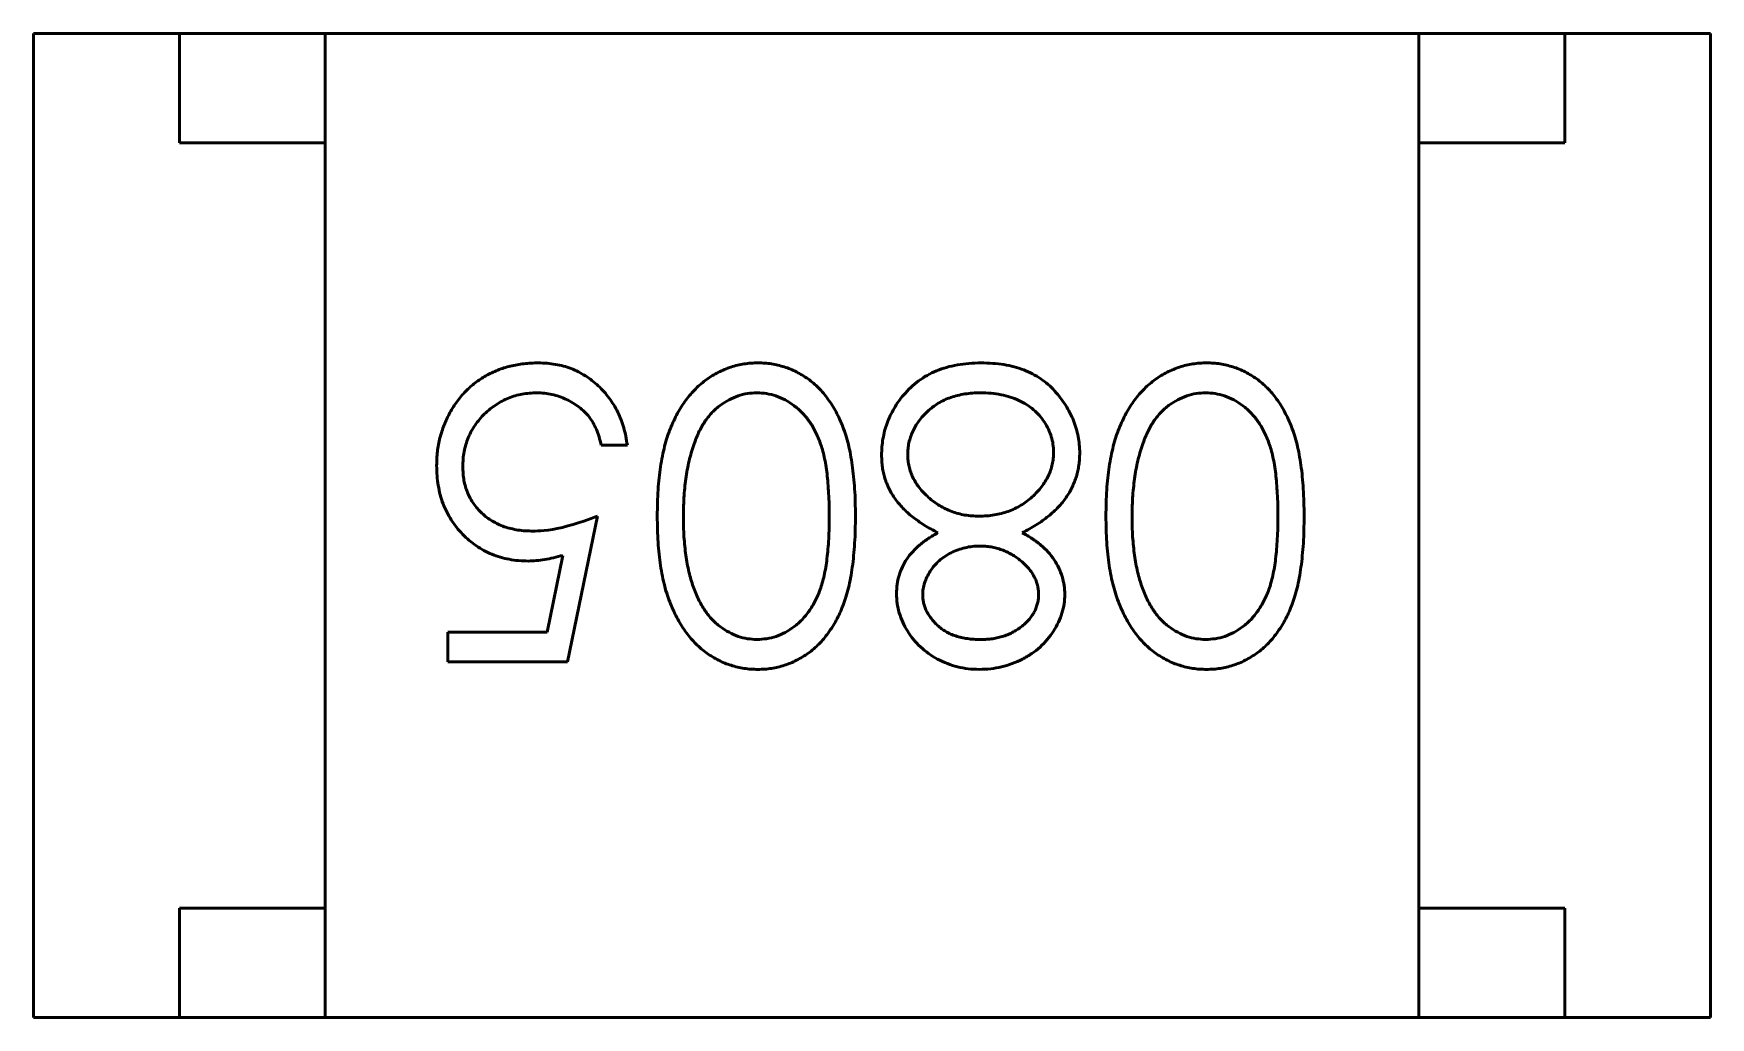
# Model space of a CAD drawing. Header units: millimetres. Extents: x -351 to 1050, y -103 to 376.
# Drawn here: x 103.504 to 105.804, y 225.5 to 226.85 of the extents above; entities that cross this region are included whole.
import ezdxf

# ---------------------------------------------------------------- set-up
doc = ezdxf.new("R2010")
doc.units = ezdxf.units.MM
doc.layers.add('Видимый контур (ГОСТ)', color=7, linetype='Continuous', lineweight=50)

msp = doc.modelspace()

# ---------------------------------------------------------------- linework, layer by layer
at = {"layer": 'Видимый контур (ГОСТ)'}
for p, q in [((103.504, 226.8502), (103.504, 225.5002)), ((103.504, 226.8502), (103.704, 226.8502)), ((103.904, 226.8502), (103.704, 226.8502)), ((103.704, 226.8502), (103.704, 226.7002)), ((103.904, 225.5002), (103.904, 226.8502)), ((103.904, 226.8502), (105.404, 226.8502)), ((105.604, 226.8502), (105.404, 226.8502)), ((105.404, 225.5002), (105.404, 226.8502)), ((105.604, 226.7002), (105.604, 226.8502)), ((105.804, 226.8502), (105.604, 226.8502)), ((105.804, 226.8502), (105.804, 225.5002)), ((103.704, 226.7002), (103.904, 226.7002)), ((103.904, 226.7002), (103.904, 225.6502)), ((105.404, 226.7002), (105.604, 226.7002)), ((105.404, 226.7002), (105.404, 225.6502)), ((104.3184, 226.2854), (104.2825, 226.2854)), ((104.2773, 226.188), (104.2363, 225.988)), ((104.2083, 226.029), (104.2298, 226.1342)), ((104.0722, 226.029), (104.2083, 226.029)), ((104.0722, 225.988), (104.0722, 226.029)), ((104.2363, 225.988), (104.0722, 225.988)), ((103.704, 225.6502), (103.704, 225.5002)), ((103.904, 225.6502), (103.704, 225.6502)), ((105.604, 225.6502), (105.404, 225.6502)), ((105.604, 225.5002), (105.604, 225.6502)), ((103.504, 225.5002), (103.704, 225.5002)), ((103.704, 225.5002), (103.904, 225.5002)), ((103.904, 225.5002), (105.404, 225.5002)), ((105.404, 225.5002), (105.604, 225.5002)), ((105.804, 225.5002), (105.604, 225.5002))]:
    msp.add_line(p, q, dxfattribs=at)
for points, knots in [([(104.0568, 226.2573), (104.0569, 226.2606), (104.0571, 226.267), (104.0578, 226.2766), (104.0593, 226.2861), (104.0613, 226.2953), (104.0639, 226.3043), (104.067, 226.3131), (104.0708, 226.3216), (104.075, 226.33), (104.0797, 226.338), (104.0849, 226.3455), (104.0905, 226.3526), (104.0964, 226.3592), (104.1028, 226.3653), (104.1097, 226.3709), (104.1168, 226.3761), (104.1244, 226.3807), (104.1323, 226.3849), (104.1406, 226.3884), (104.1491, 226.3915), (104.158, 226.3939), (104.1671, 226.3959), (104.1766, 226.3972), (104.1864, 226.3981), (104.193, 226.3982), (104.1963, 226.3982)], [0, 0, 0, 0, 0.044014, 0.087434, 0.130118, 0.172554, 0.214555, 0.256298, 0.298438, 0.340849, 0.382715, 0.423924, 0.464246, 0.504074, 0.543862, 0.583567, 0.623094, 0.663229, 0.703551, 0.743938, 0.784541, 0.82575, 0.867757, 0.910745, 0.954914, 1, 1, 1, 1]), ([(104.1963, 226.3982), (104.2003, 226.3982), (104.2082, 226.398), (104.2196, 226.3964), (104.2307, 226.3941), (104.2412, 226.3906), (104.2513, 226.3862), (104.2609, 226.3806), (104.2701, 226.3743), (104.2786, 226.3669), (104.2865, 226.3588), (104.2936, 226.35), (104.2999, 226.3407), (104.3053, 226.3308), (104.3099, 226.3203), (104.3136, 226.3092), (104.3165, 226.2975), (104.3177, 226.2895), (104.3184, 226.2854)], [0, 0, 0, 0, 0.065421, 0.128708, 0.190236, 0.250724, 0.310637, 0.370766, 0.431615, 0.493523, 0.555883, 0.617342, 0.678668, 0.740711, 0.802985, 0.866803, 0.932347, 1, 1, 1, 1]), ([(104.3594, 226.1881), (104.3595, 226.1943), (104.3596, 226.2062), (104.3604, 226.2236), (104.3618, 226.2401), (104.3637, 226.2556), (104.3663, 226.2701), (104.3694, 226.2837), (104.3729, 226.2964), (104.3772, 226.308), (104.382, 226.3189), (104.3871, 226.329), (104.3926, 226.3385), (104.3987, 226.3473), (104.4051, 226.3555), (104.412, 226.3629), (104.4193, 226.3696), (104.427, 226.3756), (104.435, 226.3809), (104.4433, 226.3856), (104.4518, 226.3894), (104.4605, 226.3927), (104.4694, 226.3952), (104.4786, 226.3969), (104.4879, 226.3981), (104.4943, 226.3982), (104.4975, 226.3982)], [0, 0, 0, 0, 0.065063, 0.126773, 0.185516, 0.240765, 0.29298, 0.34225, 0.388919, 0.432776, 0.474628, 0.514775, 0.553606, 0.591426, 0.628028, 0.663804, 0.698984, 0.733591, 0.767628, 0.801208, 0.834264, 0.866981, 0.89972, 0.932702, 0.966176, 1, 1, 1, 1]), ([(104.4975, 226.3982), (104.5006, 226.3982), (104.5068, 226.3981), (104.516, 226.397), (104.525, 226.3952), (104.5337, 226.3928), (104.5423, 226.3898), (104.5505, 226.3859), (104.5585, 226.3814), (104.5663, 226.3763), (104.5738, 226.3704), (104.5809, 226.3639), (104.5874, 226.3567), (104.5936, 226.3487), (104.5994, 226.3402), (104.6048, 226.3309), (104.6097, 226.321), (104.6142, 226.3103), (104.6183, 226.2988), (104.6218, 226.2862), (104.6246, 226.2725), (104.627, 226.2577), (104.6289, 226.2419), (104.6303, 226.2249), (104.6311, 226.2069), (104.6312, 226.1945), (104.6312, 226.1881)], [0, 0, 0, 0, 0.033787, 0.066622, 0.099285, 0.131361, 0.163585, 0.196104, 0.228902, 0.262158, 0.295991, 0.330218, 0.36506, 0.400951, 0.43762, 0.475708, 0.515381, 0.556414, 0.599765, 0.646424, 0.696431, 0.749782, 0.806573, 0.867436, 0.931887, 1, 1, 1, 1]), ([(104.6974, 226.3543), (104.7006, 226.3578), (104.7069, 226.3648), (104.7177, 226.3738), (104.7296, 226.3814), (104.7425, 226.3876), (104.7564, 226.3924), (104.7712, 226.3958), (104.7871, 226.3978), (104.798, 226.3981), (104.8035, 226.3982)], [0, 0, 0, 0, 0.119283, 0.237093, 0.354796, 0.474576, 0.59746, 0.724926, 0.858883, 1, 1, 1, 1]), ([(104.8035, 226.3982), (104.8089, 226.3981), (104.8194, 226.3979), (104.8346, 226.3961), (104.8488, 226.3931), (104.862, 226.3889), (104.8742, 226.3835), (104.8854, 226.3767), (104.8956, 226.3689), (104.9046, 226.3599), (104.9126, 226.3502), (104.9197, 226.3401), (104.9255, 226.3298), (104.9305, 226.3193), (104.9343, 226.3085), (104.9369, 226.2975), (104.9385, 226.2862), (104.9388, 226.2786), (104.9389, 226.2748)], [0, 0, 0, 0, 0.078556, 0.152863, 0.22356, 0.290375, 0.355403, 0.418291, 0.480389, 0.543073, 0.604924, 0.664398, 0.721943, 0.778375, 0.83383, 0.888861, 0.944089, 1, 1, 1, 1]), ([(104.9748, 226.1881), (104.9749, 226.1943), (104.975, 226.2062), (104.9758, 226.2236), (104.9772, 226.2401), (104.9791, 226.2556), (104.9817, 226.2701), (104.9848, 226.2837), (104.9883, 226.2964), (104.9926, 226.308), (104.9974, 226.3189), (105.0025, 226.329), (105.008, 226.3385), (105.014, 226.3473), (105.0204, 226.3555), (105.0274, 226.3629), (105.0347, 226.3696), (105.0424, 226.3756), (105.0504, 226.3809), (105.0586, 226.3856), (105.0672, 226.3894), (105.0759, 226.3927), (105.0848, 226.3952), (105.094, 226.3969), (105.1033, 226.3981), (105.1097, 226.3982), (105.1128, 226.3982)], [0, 0, 0, 0, 0.065063, 0.126773, 0.185516, 0.240765, 0.29298, 0.34225, 0.388919, 0.432776, 0.474628, 0.514775, 0.553606, 0.591426, 0.628028, 0.663804, 0.698984, 0.733591, 0.767628, 0.801208, 0.834264, 0.866981, 0.89972, 0.932702, 0.966176, 1, 1, 1, 1]), ([(105.1128, 226.3982), (105.116, 226.3982), (105.1222, 226.3981), (105.1314, 226.397), (105.1404, 226.3952), (105.1491, 226.3928), (105.1576, 226.3898), (105.1659, 226.3859), (105.1739, 226.3814), (105.1817, 226.3763), (105.1891, 226.3704), (105.1962, 226.3639), (105.2028, 226.3567), (105.209, 226.3487), (105.2148, 226.3402), (105.2201, 226.3309), (105.2251, 226.321), (105.2296, 226.3103), (105.2336, 226.2988), (105.2372, 226.2862), (105.24, 226.2725), (105.2424, 226.2577), (105.2443, 226.2419), (105.2456, 226.2249), (105.2465, 226.2069), (105.2465, 226.1945), (105.2466, 226.1881)], [0, 0, 0, 0, 0.033787, 0.066622, 0.099285, 0.131361, 0.163585, 0.196104, 0.228902, 0.262158, 0.295991, 0.330218, 0.36506, 0.400951, 0.43762, 0.475708, 0.515381, 0.556414, 0.599765, 0.646424, 0.696431, 0.749782, 0.806573, 0.867436, 0.931887, 1, 1, 1, 1]), ([(104.1943, 226.3572), (104.1908, 226.3571), (104.1841, 226.3569), (104.1742, 226.3555), (104.1646, 226.3533), (104.1554, 226.35), (104.1466, 226.3461), (104.1382, 226.341), (104.1301, 226.3351), (104.1225, 226.3283), (104.1156, 226.3209), (104.1094, 226.313), (104.1043, 226.3045), (104.1, 226.2956), (104.0967, 226.2863), (104.0944, 226.2765), (104.093, 226.2663), (104.0928, 226.2593), (104.0927, 226.2558)], [0, 0, 0, 0, 0.064207, 0.126425, 0.18768, 0.248216, 0.308305, 0.369661, 0.431699, 0.495947, 0.559758, 0.622295, 0.683911, 0.745092, 0.80674, 0.869087, 0.93329, 1, 1, 1, 1]), ([(104.2825, 226.2854), (104.2816, 226.2892), (104.2799, 226.2966), (104.2762, 226.3069), (104.2716, 226.316), (104.2662, 226.3242), (104.2597, 226.3314), (104.2524, 226.3377), (104.2441, 226.3434), (104.2349, 226.3482), (104.2252, 226.3523), (104.2151, 226.355), (104.2047, 226.3569), (104.1978, 226.3571), (104.1943, 226.3572)], [0, 0, 0, 0, 0.094687, 0.181994, 0.264377, 0.34218, 0.418618, 0.496509, 0.577369, 0.661511, 0.746733, 0.831258, 0.915206, 1, 1, 1, 1]), ([(104.4963, 226.3572), (104.4918, 226.357), (104.483, 226.3567), (104.47, 226.3531), (104.4575, 226.3478), (104.4477, 226.3416), (104.4402, 226.3356), (104.4348, 226.3305), (104.4299, 226.3248), (104.4252, 226.3186), (104.4209, 226.3119), (104.417, 226.3046), (104.4135, 226.2968), (104.4115, 226.2913), (104.4104, 226.2885)], [0, 0, 0, 0, 0.112813, 0.225394, 0.339595, 0.459675, 0.521735, 0.583926, 0.648174, 0.713881, 0.781004, 0.851451, 0.924051, 1, 1, 1, 1]), ([(104.5953, 226.188), (104.5953, 226.1933), (104.5953, 226.2037), (104.5946, 226.2188), (104.5936, 226.2328), (104.5924, 226.2459), (104.5906, 226.2579), (104.5886, 226.269), (104.5861, 226.279), (104.5832, 226.2881), (104.5799, 226.2964), (104.5763, 226.3041), (104.5724, 226.3114), (104.568, 226.318), (104.5633, 226.3242), (104.5582, 226.3299), (104.5527, 226.3351), (104.5451, 226.3412), (104.5351, 226.3476), (104.5225, 226.3531), (104.5095, 226.3566), (104.5007, 226.357), (104.4963, 226.3572)], [0, 0, 0, 0, 0.072951, 0.141584, 0.205926, 0.265301, 0.320597, 0.371817, 0.41879, 0.461699, 0.502134, 0.540804, 0.578181, 0.614297, 0.649678, 0.684299, 0.718359, 0.752081, 0.817652, 0.879722, 0.939966, 1, 1, 1, 1]), ([(104.6671, 226.2715), (104.6672, 226.2753), (104.6674, 226.283), (104.6689, 226.2942), (104.6711, 226.3051), (104.6745, 226.3157), (104.6788, 226.3259), (104.6841, 226.3358), (104.6901, 226.3454), (104.6949, 226.3513), (104.6974, 226.3543)], [0, 0, 0, 0, 0.128158, 0.253673, 0.377325, 0.499385, 0.622918, 0.745839, 0.871395, 1, 1, 1, 1]), ([(104.8031, 226.3572), (104.7994, 226.3571), (104.7921, 226.357), (104.7815, 226.3558), (104.7714, 226.3538), (104.762, 226.351), (104.7531, 226.3475), (104.7449, 226.343), (104.7371, 226.3379), (104.7301, 226.3319), (104.7238, 226.3254), (104.7183, 226.3186), (104.7135, 226.3116), (104.7097, 226.3042), (104.7067, 226.2966), (104.7045, 226.2887), (104.7032, 226.2806), (104.7031, 226.275), (104.703, 226.2722)], [0, 0, 0, 0, 0.076559, 0.149161, 0.218827, 0.285567, 0.350313, 0.414125, 0.477179, 0.540368, 0.602202, 0.662034, 0.719934, 0.775907, 0.831115, 0.886667, 0.942552, 1, 1, 1, 1]), ([(104.903, 226.276), (104.9028, 226.2796), (104.9025, 226.2867), (104.9001, 226.2972), (104.8961, 226.3074), (104.8906, 226.3172), (104.8838, 226.3263), (104.8755, 226.3343), (104.8661, 226.3414), (104.8553, 226.3471), (104.8436, 226.3517), (104.8308, 226.3548), (104.8173, 226.3569), (104.8079, 226.3571), (104.8031, 226.3572)], [0, 0, 0, 0, 0.074898, 0.148596, 0.224471, 0.302323, 0.381919, 0.461149, 0.542417, 0.626716, 0.714597, 0.804903, 0.900127, 1, 1, 1, 1]), ([(105.1116, 226.3572), (105.1072, 226.357), (105.0984, 226.3567), (105.0854, 226.3531), (105.0729, 226.3478), (105.063, 226.3416), (105.0556, 226.3356), (105.0502, 226.3305), (105.0453, 226.3248), (105.0406, 226.3186), (105.0363, 226.3119), (105.0324, 226.3046), (105.0289, 226.2968), (105.0269, 226.2913), (105.0258, 226.2885)], [0, 0, 0, 0, 0.112813, 0.225394, 0.339595, 0.459675, 0.521735, 0.583926, 0.648174, 0.713881, 0.781004, 0.851451, 0.924051, 1, 1, 1, 1]), ([(105.2107, 226.188), (105.2107, 226.1933), (105.2106, 226.2037), (105.2099, 226.2188), (105.209, 226.2328), (105.2078, 226.2459), (105.206, 226.2579), (105.204, 226.269), (105.2015, 226.279), (105.1986, 226.2881), (105.1953, 226.2964), (105.1916, 226.3041), (105.1877, 226.3114), (105.1834, 226.318), (105.1786, 226.3242), (105.1736, 226.3299), (105.1681, 226.3351), (105.1605, 226.3412), (105.1505, 226.3476), (105.1378, 226.3531), (105.1249, 226.3566), (105.116, 226.357), (105.1116, 226.3572)], [0, 0, 0, 0, 0.072951, 0.141584, 0.205926, 0.265301, 0.320597, 0.371817, 0.41879, 0.461699, 0.502134, 0.540804, 0.578181, 0.614297, 0.649678, 0.684299, 0.718359, 0.752081, 0.817652, 0.879722, 0.939966, 1, 1, 1, 1]), ([(104.4104, 226.2885), (104.4092, 226.285), (104.4068, 226.2777), (104.4036, 226.2665), (104.4011, 226.2547), (104.3989, 226.2424), (104.3974, 226.2296), (104.3962, 226.2162), (104.3954, 226.2023), (104.3953, 226.1928), (104.3953, 226.188)], [0, 0, 0, 0, 0.110588, 0.224542, 0.342503, 0.464324, 0.590756, 0.722227, 0.858843, 1, 1, 1, 1]), ([(104.8008, 226.188), (104.8044, 226.188), (104.8114, 226.1882), (104.8216, 226.1896), (104.8314, 226.1915), (104.8408, 226.1944), (104.8497, 226.1982), (104.8582, 226.2028), (104.8662, 226.2081), (104.8737, 226.2143), (104.8805, 226.2209), (104.8865, 226.228), (104.8916, 226.2352), (104.8957, 226.2429), (104.8991, 226.2507), (104.9013, 226.2589), (104.9027, 226.2673), (104.9029, 226.2731), (104.903, 226.276)], [0, 0, 0, 0, 0.071269, 0.139812, 0.206497, 0.271535, 0.336082, 0.400528, 0.464984, 0.53005, 0.594423, 0.655583, 0.714849, 0.772115, 0.828999, 0.885122, 0.942079, 1, 1, 1, 1]), ([(104.9389, 226.2748), (104.9388, 226.272), (104.9387, 226.2664), (104.9378, 226.2582), (104.9363, 226.2502), (104.9344, 226.2424), (104.9317, 226.2349), (104.9285, 226.2276), (104.9247, 226.2204), (104.9203, 226.2135), (104.9153, 226.2068), (104.9095, 226.2002), (104.903, 226.1939), (104.8958, 226.1878), (104.8879, 226.1817), (104.8792, 226.176), (104.87, 226.1703), (104.8633, 226.1669), (104.86, 226.1651)], [0, 0, 0, 0, 0.058854, 0.116315, 0.172675, 0.22878, 0.28458, 0.340257, 0.39663, 0.453507, 0.512318, 0.572648, 0.636022, 0.702363, 0.771483, 0.844184, 0.92007, 1, 1, 1, 1]), ([(105.0258, 226.2885), (105.0246, 226.285), (105.0222, 226.2777), (105.019, 226.2665), (105.0165, 226.2547), (105.0143, 226.2424), (105.0128, 226.2296), (105.0115, 226.2162), (105.0108, 226.2023), (105.0107, 226.1928), (105.0107, 226.188)], [0, 0, 0, 0, 0.110588, 0.224542, 0.342503, 0.464324, 0.590756, 0.722227, 0.858843, 1, 1, 1, 1]), ([(104.1827, 226.1264), (104.1782, 226.1265), (104.1695, 226.1267), (104.1566, 226.1286), (104.1443, 226.1314), (104.1327, 226.1354), (104.1216, 226.1406), (104.1112, 226.147), (104.1014, 226.1545), (104.0923, 226.1631), (104.084, 226.1726), (104.0767, 226.1828), (104.0705, 226.1936), (104.0655, 226.2051), (104.0615, 226.2172), (104.0589, 226.23), (104.0571, 226.2434), (104.0569, 226.2526), (104.0568, 226.2573)], [0, 0, 0, 0, 0.065808, 0.129394, 0.190894, 0.251281, 0.310815, 0.370371, 0.430768, 0.492881, 0.555104, 0.616067, 0.677256, 0.73826, 0.800762, 0.864778, 0.931045, 1, 1, 1, 1]), ([(104.0927, 226.2558), (104.0928, 226.2526), (104.093, 226.2463), (104.0942, 226.2371), (104.0962, 226.2284), (104.0992, 226.2202), (104.1028, 226.2124), (104.1074, 226.205), (104.1128, 226.1982), (104.1189, 226.1919), (104.1257, 226.1861), (104.1332, 226.1811), (104.1412, 226.1769), (104.1497, 226.1733), (104.1588, 226.1708), (104.1685, 226.1688), (104.1787, 226.1677), (104.1856, 226.1676), (104.1892, 226.1675)], [0, 0, 0, 0, 0.065351, 0.127916, 0.18836, 0.247216, 0.30563, 0.36377, 0.422661, 0.482687, 0.5433, 0.604118, 0.664965, 0.727413, 0.791468, 0.858055, 0.927037, 1, 1, 1, 1]), ([(104.7444, 226.1651), (104.7411, 226.1669), (104.7348, 226.1702), (104.7257, 226.1755), (104.7173, 226.1812), (104.7096, 226.1869), (104.7025, 226.1928), (104.6962, 226.199), (104.6905, 226.2052), (104.6856, 226.2117), (104.6812, 226.2184), (104.6774, 226.2253), (104.6742, 226.2325), (104.6716, 226.2399), (104.6695, 226.2474), (104.6681, 226.2552), (104.6673, 226.2633), (104.6672, 226.2687), (104.6671, 226.2715)], [0, 0, 0, 0, 0.079525, 0.1551, 0.22722, 0.295911, 0.362056, 0.42552, 0.485813, 0.544495, 0.60146, 0.657841, 0.713974, 0.769468, 0.82613, 0.882885, 0.940701, 1, 1, 1, 1]), ([(104.703, 226.2722), (104.7031, 226.2695), (104.7033, 226.2641), (104.7046, 226.2561), (104.7069, 226.2484), (104.71, 226.2409), (104.7141, 226.2337), (104.719, 226.2266), (104.725, 226.2199), (104.7316, 226.2135), (104.7389, 226.2075), (104.7466, 226.2023), (104.7548, 226.1979), (104.7633, 226.1943), (104.7722, 226.1914), (104.7814, 226.1894), (104.791, 226.1882), (104.7975, 226.1881), (104.8008, 226.188)], [0, 0, 0, 0, 0.057339, 0.113063, 0.169181, 0.225775, 0.283826, 0.343454, 0.405907, 0.471392, 0.538003, 0.603064, 0.667602, 0.732225, 0.797005, 0.863048, 0.930357, 1, 1, 1, 1]), ([(104.1892, 226.1675), (104.1958, 226.1676), (104.2093, 226.1679), (104.2495, 226.1773), (104.2684, 226.1845), (104.2773, 226.188)], [0, 0, 0, 0, 0.001976248, 0.001976248, 0.003940074, 0.003940074, 0.003940074, 0.003940074]), ([(104.4975, 225.9777), (104.4943, 225.9778), (104.4879, 225.9779), (104.4786, 225.979), (104.4695, 225.9807), (104.4606, 225.9832), (104.4519, 225.9863), (104.4434, 225.9902), (104.4352, 225.9948), (104.4273, 226.0001), (104.4196, 226.006), (104.4123, 226.0128), (104.4055, 226.0202), (104.399, 226.0282), (104.3931, 226.0371), (104.3874, 226.0465), (104.3823, 226.0568), (104.3774, 226.0677), (104.3732, 226.0795), (104.3694, 226.0921), (104.3664, 226.1058), (104.3638, 226.1204), (104.3618, 226.136), (104.3604, 226.1525), (104.3596, 226.17), (104.3595, 226.182), (104.3594, 226.1881)], [0, 0, 0, 0, 0.033788, 0.067194, 0.099862, 0.132567, 0.165151, 0.197913, 0.231319, 0.265083, 0.299255, 0.334399, 0.369943, 0.406284, 0.444064, 0.482998, 0.523354, 0.565537, 0.609613, 0.656391, 0.705885, 0.758325, 0.813832, 0.872795, 0.934722, 1, 1, 1, 1]), ([(104.3953, 226.188), (104.3954, 226.1832), (104.3955, 226.1738), (104.3959, 226.16), (104.3972, 226.1469), (104.3985, 226.1345), (104.4005, 226.1227), (104.4026, 226.1116), (104.4055, 226.1012), (104.4086, 226.0914), (104.4121, 226.0823), (104.416, 226.0738), (104.4201, 226.0659), (104.4246, 226.0587), (104.4294, 226.0521), (104.4347, 226.0462), (104.4401, 226.0408), (104.4478, 226.0347), (104.4577, 226.0285), (104.4702, 226.0227), (104.4831, 226.0194), (104.4919, 226.019), (104.4963, 226.0188)], [0, 0, 0, 0, 0.065681, 0.128486, 0.188175, 0.245106, 0.299448, 0.350823, 0.399942, 0.446672, 0.491255, 0.533376, 0.573853, 0.612526, 0.649597, 0.685532, 0.720106, 0.753838, 0.818925, 0.880493, 0.940311, 1, 1, 1, 1]), ([(104.4963, 226.0188), (104.5007, 226.019), (104.5095, 226.0194), (104.5226, 226.0227), (104.5352, 226.0284), (104.5451, 226.0347), (104.5528, 226.0407), (104.5581, 226.0459), (104.5632, 226.0516), (104.5678, 226.0578), (104.5722, 226.0645), (104.5762, 226.0717), (104.5798, 226.0794), (104.5831, 226.0877), (104.586, 226.0968), (104.5884, 226.1068), (104.5907, 226.1179), (104.5923, 226.1299), (104.5937, 226.143), (104.5946, 226.1571), (104.5953, 226.1722), (104.5953, 226.1826), (104.5953, 226.188)], [0, 0, 0, 0, 0.060387, 0.120883, 0.182755, 0.247811, 0.281299, 0.315088, 0.349702, 0.384857, 0.420966, 0.458511, 0.497175, 0.537602, 0.580503, 0.627468, 0.678388, 0.733983, 0.793747, 0.857714, 0.926698, 1, 1, 1, 1]), ([(104.6312, 226.1881), (104.6312, 226.1817), (104.6311, 226.1693), (104.6303, 226.1511), (104.6289, 226.1341), (104.6271, 226.1182), (104.6248, 226.1034), (104.6218, 226.0898), (104.6184, 226.0773), (104.6145, 226.0658), (104.61, 226.0552), (104.6052, 226.0453), (104.5997, 226.0362), (104.594, 226.0276), (104.5878, 226.0197), (104.5813, 226.0124), (104.5741, 226.0059), (104.5667, 226), (104.5588, 225.9948), (104.5507, 225.9902), (104.5424, 225.9863), (104.5338, 225.9833), (104.525, 225.9807), (104.516, 225.979), (104.5068, 225.9779), (104.5006, 225.9778), (104.4975, 225.9777)], [0, 0, 0, 0, 0.068595, 0.133246, 0.194313, 0.251279, 0.304513, 0.354235, 0.400481, 0.443411, 0.484015, 0.523252, 0.561042, 0.5979, 0.633518, 0.668314, 0.702496, 0.736685, 0.770293, 0.803437, 0.835913, 0.86846, 0.900847, 0.933467, 0.966258, 1, 1, 1, 1]), ([(105.1128, 225.9777), (105.1097, 225.9778), (105.1033, 225.9779), (105.094, 225.979), (105.0848, 225.9807), (105.076, 225.9832), (105.0673, 225.9863), (105.0588, 225.9902), (105.0506, 225.9948), (105.0426, 226.0001), (105.035, 226.006), (105.0277, 226.0128), (105.0209, 226.0202), (105.0144, 226.0282), (105.0085, 226.0371), (105.0028, 226.0465), (104.9977, 226.0568), (104.9928, 226.0677), (104.9886, 226.0795), (104.9848, 226.0921), (104.9817, 226.1058), (104.9792, 226.1204), (104.9772, 226.136), (104.9758, 226.1525), (104.975, 226.17), (104.9749, 226.182), (104.9748, 226.1881)], [0, 0, 0, 0, 0.033788, 0.067194, 0.099862, 0.132567, 0.165151, 0.197913, 0.231319, 0.265083, 0.299255, 0.334399, 0.369943, 0.406284, 0.444064, 0.482998, 0.523354, 0.565537, 0.609613, 0.656391, 0.705885, 0.758325, 0.813832, 0.872795, 0.934722, 1, 1, 1, 1]), ([(105.0107, 226.188), (105.0107, 226.1832), (105.0109, 226.1738), (105.0113, 226.16), (105.0125, 226.1469), (105.0139, 226.1345), (105.0159, 226.1227), (105.018, 226.1116), (105.0209, 226.1012), (105.024, 226.0914), (105.0275, 226.0823), (105.0314, 226.0738), (105.0355, 226.0659), (105.04, 226.0587), (105.0448, 226.0521), (105.05, 226.0462), (105.0555, 226.0408), (105.0631, 226.0347), (105.0731, 226.0285), (105.0856, 226.0227), (105.0985, 226.0194), (105.1073, 226.019), (105.1116, 226.0188)], [0, 0, 0, 0, 0.065681, 0.128486, 0.188175, 0.245106, 0.299448, 0.350823, 0.399942, 0.446672, 0.491255, 0.533376, 0.573853, 0.612526, 0.649597, 0.685532, 0.720106, 0.753838, 0.818925, 0.880493, 0.940311, 1, 1, 1, 1]), ([(105.1116, 226.0188), (105.1161, 226.019), (105.1249, 226.0194), (105.138, 226.0227), (105.1505, 226.0284), (105.1605, 226.0347), (105.1681, 226.0407), (105.1735, 226.0459), (105.1786, 226.0516), (105.1832, 226.0578), (105.1876, 226.0645), (105.1916, 226.0717), (105.1952, 226.0794), (105.1985, 226.0877), (105.2014, 226.0968), (105.2038, 226.1068), (105.2061, 226.1179), (105.2076, 226.1299), (105.209, 226.143), (105.2099, 226.1571), (105.2106, 226.1722), (105.2107, 226.1826), (105.2107, 226.188)], [0, 0, 0, 0, 0.060387, 0.120883, 0.182755, 0.247811, 0.281299, 0.315088, 0.349702, 0.384857, 0.420966, 0.458511, 0.497175, 0.537602, 0.580503, 0.627468, 0.678388, 0.733983, 0.793747, 0.857714, 0.926698, 1, 1, 1, 1]), ([(105.2466, 226.1881), (105.2465, 226.1817), (105.2465, 226.1693), (105.2457, 226.1511), (105.2443, 226.1341), (105.2425, 226.1182), (105.2402, 226.1034), (105.2372, 226.0898), (105.2338, 226.0773), (105.2299, 226.0658), (105.2254, 226.0552), (105.2206, 226.0453), (105.2151, 226.0362), (105.2094, 226.0276), (105.2032, 226.0197), (105.1966, 226.0124), (105.1895, 226.0059), (105.182, 226), (105.1741, 225.9948), (105.1661, 225.9902), (105.1578, 225.9863), (105.1492, 225.9833), (105.1404, 225.9807), (105.1314, 225.979), (105.1222, 225.9779), (105.116, 225.9778), (105.1128, 225.9777)], [0, 0, 0, 0, 0.068595, 0.133246, 0.194313, 0.251279, 0.304513, 0.354235, 0.400481, 0.443411, 0.484015, 0.523252, 0.561042, 0.5979, 0.633518, 0.668314, 0.702496, 0.736685, 0.770293, 0.803437, 0.835913, 0.86846, 0.900847, 0.933467, 0.966258, 1, 1, 1, 1]), ([(104.6876, 226.0815), (104.6878, 226.0858), (104.6881, 226.0944), (104.6908, 226.1068), (104.6954, 226.1184), (104.7016, 226.1294), (104.7097, 226.1395), (104.7196, 226.1489), (104.7312, 226.1577), (104.7399, 226.1626), (104.7444, 226.1651)], [0, 0, 0, 0, 0.121904, 0.239413, 0.35541, 0.472091, 0.592859, 0.718703, 0.854892, 1, 1, 1, 1]), ([(104.86, 226.1651), (104.8646, 226.1626), (104.8736, 226.1577), (104.8855, 226.1487), (104.8957, 226.139), (104.9039, 226.1283), (104.9104, 226.117), (104.9149, 226.1051), (104.9179, 226.0929), (104.9182, 226.0846), (104.9184, 226.0804)], [0, 0, 0, 0, 0.14586, 0.282426, 0.41085, 0.535029, 0.654701, 0.770133, 0.884556, 1, 1, 1, 1]), ([(104.8017, 226.147), (104.7983, 226.1469), (104.7915, 226.1467), (104.7816, 226.1448), (104.7719, 226.1419), (104.7625, 226.1379), (104.7538, 226.133), (104.7461, 226.127), (104.7394, 226.1202), (104.7337, 226.1126), (104.7293, 226.1046), (104.7259, 226.0965), (104.7239, 226.0883), (104.7236, 226.0828), (104.7235, 226.0801)], [0, 0, 0, 0, 0.08969, 0.178494, 0.266838, 0.356558, 0.445334, 0.530806, 0.614076, 0.697707, 0.779142, 0.855354, 0.928557, 1, 1, 1, 1]), ([(104.8825, 226.0809), (104.8824, 226.083), (104.8822, 226.0871), (104.881, 226.0932), (104.8792, 226.0992), (104.8764, 226.105), (104.8731, 226.1107), (104.8689, 226.1162), (104.8639, 226.1215), (104.8583, 226.1266), (104.8522, 226.1314), (104.8457, 226.1356), (104.839, 226.139), (104.832, 226.1419), (104.8248, 226.1442), (104.8173, 226.1458), (104.8096, 226.1468), (104.8044, 226.1469), (104.8017, 226.147)], [0, 0, 0, 0, 0.054564, 0.107826, 0.161924, 0.21751, 0.274498, 0.334815, 0.397555, 0.464755, 0.532901, 0.600097, 0.665354, 0.731084, 0.796883, 0.863292, 0.930831, 1, 1, 1, 1]), ([(104.2298, 226.1342), (104.2256, 226.133), (104.2174, 226.1308), (104.2053, 226.1283), (104.1938, 226.1268), (104.1863, 226.1265), (104.1827, 226.1264)], [0, 0, 0, 0, 0.275068, 0.532901, 0.773973, 1, 1, 1, 1]), ([(104.8011, 225.9777), (104.7961, 225.9779), (104.786, 225.9782), (104.7713, 225.9809), (104.7572, 225.9855), (104.7438, 225.9916), (104.7313, 225.9992), (104.7202, 226.0084), (104.7105, 226.0187), (104.7024, 226.0302), (104.6958, 226.0424), (104.6911, 226.0552), (104.6882, 226.0682), (104.6878, 226.0771), (104.6876, 226.0815)], [0, 0, 0, 0, 0.08941, 0.176306, 0.262626, 0.349446, 0.435498, 0.518928, 0.601355, 0.684256, 0.765807, 0.844877, 0.92228, 1, 1, 1, 1]), ([(104.7235, 226.0801), (104.7236, 226.0782), (104.7237, 226.0745), (104.7247, 226.0689), (104.7263, 226.0634), (104.7285, 226.0581), (104.7315, 226.0529), (104.7349, 226.0477), (104.7392, 226.0428), (104.7439, 226.0379), (104.7492, 226.0334), (104.7552, 226.0295), (104.7618, 226.0261), (104.769, 226.0234), (104.7767, 226.0213), (104.785, 226.0198), (104.7939, 226.0189), (104.8, 226.0188), (104.8031, 226.0188)], [0, 0, 0, 0, 0.050902, 0.101034, 0.151084, 0.203062, 0.256248, 0.310847, 0.368769, 0.430015, 0.49252, 0.556049, 0.621996, 0.690192, 0.761385, 0.836356, 0.915487, 1, 1, 1, 1]), ([(104.9184, 226.0804), (104.9182, 226.0761), (104.9178, 226.0675), (104.9148, 226.0548), (104.9098, 226.0423), (104.9031, 226.03), (104.8947, 226.0185), (104.8846, 226.0081), (104.8731, 225.9991), (104.8603, 225.9915), (104.8464, 225.9853), (104.8318, 225.981), (104.8167, 225.9782), (104.8064, 225.9779), (104.8011, 225.9777)], [0, 0, 0, 0, 0.074058, 0.14887, 0.226668, 0.307735, 0.391157, 0.473929, 0.557928, 0.644989, 0.733364, 0.821092, 0.909287, 1, 1, 1, 1]), ([(104.8031, 226.0188), (104.806, 226.0188), (104.8114, 226.019), (104.8195, 226.0197), (104.8271, 226.0212), (104.8345, 226.0232), (104.8414, 226.0258), (104.848, 226.029), (104.8542, 226.0328), (104.86, 226.0371), (104.8652, 226.0417), (104.8699, 226.0466), (104.8737, 226.0518), (104.877, 226.0572), (104.8794, 226.0628), (104.8811, 226.0687), (104.8823, 226.0747), (104.8824, 226.0788), (104.8825, 226.0809)], [0, 0, 0, 0, 0.075243, 0.147209, 0.216447, 0.284025, 0.350655, 0.415031, 0.47963, 0.544652, 0.608044, 0.667828, 0.725114, 0.780992, 0.835527, 0.889438, 0.944072, 1, 1, 1, 1])]:
    msp.add_open_spline(points, degree=3, knots=knots, dxfattribs=at)

doc.saveas('drawing.dxf')
